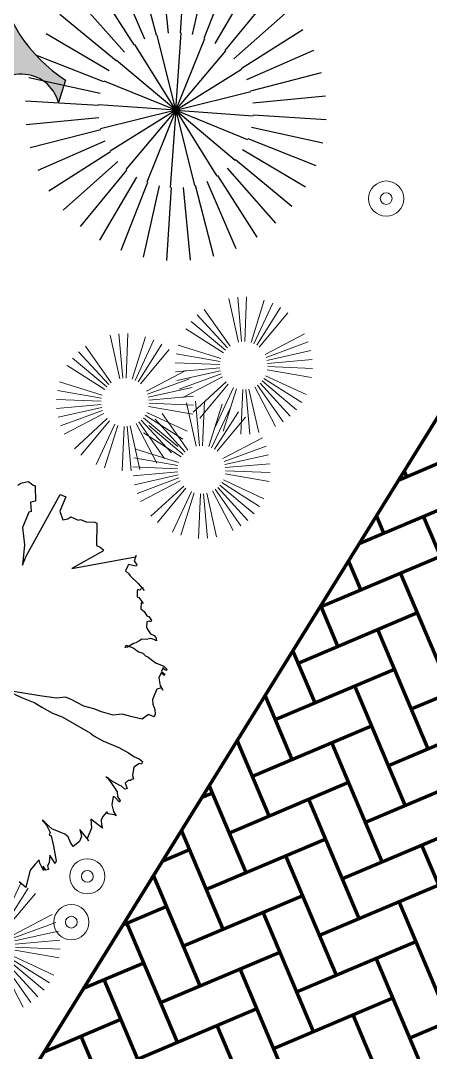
# Model space of a CAD drawing. Header units: millimetres. Extents: x 111 to 1506, y 14 to 566.
# Drawn here: x 223.723 to 225.47, y 174.241 to 178.639 of the extents above; entities that cross this region are included whole.
import ezdxf

# ---------------------------------------------------------------- set-up
doc = ezdxf.new("R2010")
doc.units = ezdxf.units.MM
for name, color, linetype, lineweight in [('Car', 222, 'Continuous', 13), ('G', 254, 'Continuous', 5), ('PALMERAS114', 114, 'Continuous', 5)]:
    doc.layers.add(name, color=color, linetype=linetype, lineweight=lineweight)
doc.layers.add('fer', color=8, linetype='Continuous')
doc.layers.add('FURN', color=253, linetype='Continuous')
doc.styles.add('ATTR', font='romans.shx', dxfattribs={"width": 0.8, "height": 2.52})

# ---------------------------------------------------------------- blocks, each defined once
blk = doc.blocks.new('abri')
at = {"layer": 'FURN'}
blk.add_hatch(color=256, dxfattribs=at).paths.add_polyline_path([(1541.4483, 14.7988), (1541.5053, 14.8935, -0.755152), (1541.367, 15.2521), (1541.2444, 15.2412, -0.169075), (1540.9762, 14.779), (1540.8625, 14.6983), (1540.9211, 14.6158, -0.248562)])
for p, q in [((1541.1067, 16.2315), (1541.0433, 16.6068)), ((1541.1698, 16.2371), (1541.1659, 16.6177)), ((1541.233, 16.2328), (1541.2887, 16.6093)), ((1541.0453, 16.2161), (1540.9239, 16.5768)), ((1541.2947, 16.2186), (1541.4086, 16.5818)), ((1540.987, 16.1912), (1540.8107, 16.5286)), ((1541.3535, 16.195), (1541.5228, 16.5359)), ((1540.9334, 16.1576), (1540.7065, 16.4632)), ((1541.4078, 16.1625), (1541.6284, 16.4727)), ((1541.4564, 16.1218), (1541.7228, 16.3937)), ((1540.8856, 16.1159), (1540.6137, 16.3823)), ((1540.845, 16.0673), (1540.5348, 16.2879)), ((1541.4981, 16.0741), (1541.8037, 16.301)), ((1540.8125, 16.013), (1540.4715, 16.1823)), ((1541.5317, 16.0204), (1541.8691, 16.1967)), ((1540.7888, 15.9542), (1540.4256, 16.0681)), ((1541.5566, 15.9622), (1541.9173, 16.0835)), ((1541.572, 15.9007), (1541.9473, 15.9642)), ((1540.7747, 15.8925), (1540.3981, 15.9482)), ((1540.7704, 15.8293), (1540.3897, 15.8254)), ((1541.5776, 15.8376), (1541.9582, 15.8416)), ((1540.776, 15.7662), (1540.4007, 15.7028)), ((1541.5733, 15.7745), (1541.9498, 15.7188)), ((1540.7914, 15.7048), (1540.4306, 15.5834)), ((1541.5591, 15.7127), (1541.9223, 15.5988)), ((1540.8162, 15.6465), (1540.4789, 15.4702)), ((1541.5355, 15.6539), (1541.8764, 15.4846)), ((1540.8499, 15.5929), (1540.5443, 15.366)), ((1541.503, 15.5996), (1541.8132, 15.3791)), ((1540.8915, 15.5451), (1540.6252, 15.2732)), ((1541.4623, 15.551), (1541.7343, 15.2847)), ((1540.9401, 15.5045), (1540.7196, 15.1942)), ((1541.4146, 15.5094), (1541.6415, 15.2038)), ((1540.9945, 15.472), (1540.8252, 15.131)), ((1541.0532, 15.4483), (1540.9393, 15.0851)), ((1541.115, 15.4342), (1541.0593, 15.0576)), ((1541.1781, 15.4299), (1541.1821, 15.0492)), ((1541.2412, 15.4355), (1541.3047, 15.0601)), ((1541.3027, 15.4509), (1541.424, 15.0901)), ((1541.3609, 15.4757), (1541.5372, 15.1384)), ((1541.2444, 15.2412), (1541.367, 15.2521))]:
    blk.add_line(p, q, dxfattribs=at)
at = {"layer": 'FURN', "color": 62}
for q in [(1541.174, 16.2371), (1541.0492, 16.2174), (1541.2987, 16.2174), (1540.9367, 16.16), (1541.4112, 16.16), (1540.8474, 16.0707), (1541.5005, 16.0707), (1540.7901, 15.9582), (1541.5579, 15.9582), (1540.7703, 15.8335), (1540.7901, 15.7087), (1540.8474, 15.5962), (1540.9367, 15.5069), (1541.0492, 15.4496), (1541.5776, 15.8335), (1541.174, 15.4298), (1541.2987, 15.4496), (1541.4112, 15.5069), (1541.5005, 15.5962), (1541.5579, 15.7087)]:
    blk.add_line((1541.174, 15.8335), q, dxfattribs=at)
at = {"layer": 'FURN'}
for centre, radius, start, end in [((1540.4465, 15.3953), 0.8127, 301.6104, 349.0648), ((1541.4872, 15.0925), 0.1998, 126.9755, 275.2089)]:
    blk.add_arc(centre, radius, start, end, dxfattribs=at)
blk = doc.blocks.new('EVG7')
for p, q in [((-9.21, 18.3), (-24.14, 54.35)), ((-6.59, 19.1), (-16.71, 56.87)), ((-3.91, 19.67), (-9.01, 58.4)), ((1.55, 19.67), (6.65, 58.4)), ((4.23, 19.1), (14.35, 56.87)), ((6.85, 18.3), (21.78, 54.35)), ((-13.82, 15.38), (-37.7, 46.51)), ((-11.62, 16.99), (-31.18, 50.87)), ((9.26, 16.99), (28.82, 50.87)), ((-16, 13.74), (-43.6, 41.34)), ((-17.84, 11.7), (-48.78, 35.44)), ((15.48, 11.7), (46.42, 35.44)), ((17.04, 9.43), (50.78, 28.91)), ((-20.59, 6.96), (-56.61, 21.87)), ((18.24, 6.96), (54.25, 21.87)), ((-21.61, 4.39), (-59.13, 14.44)), ((19.8, 1.68), (58.31, 6.74)), ((-22.19, -1.09), (-61.18, -1.09)), ((-22.16, -3.85), (-60.66, -8.92)), ((19.25, -6.56), (56.78, -16.62)), ((19.8, -3.85), (58.31, -8.92)), ((19.83, -1.09), (58.82, -1.09)), ((-20.59, -9.13), (-56.61, -24.05)), ((-19.4, -11.61), (-53.14, -31.09)), ((-17.84, -13.87), (-48.78, -37.61)), ((-13.82, -17.56), (-37.7, -48.69)), ((11.46, -17.56), (35.35, -48.69)), ((13.64, -15.91), (41.25, -43.51)), ((15.48, -13.87), (46.42, -37.61)), ((-11.62, -19.17), (-31.18, -53.05)), ((-9.21, -20.47), (-24.14, -56.52)), ((-6.59, -21.27), (-16.71, -59.04)), ((-3.91, -21.84), (-9.01, -60.57)), ((-1.18, -22.12), (-1.18, -61.09)), ((4.23, -21.27), (14.35, -59.04)), ((6.85, -20.47), (21.78, -56.52)), ((9.26, -19.17), (28.82, -53.05))]:
    blk.add_line(p, q)
at = {"style": 'ATTR', "width": 0.8, "flags": 9}
blk.add_attdef('ESTCODE', (0, 0), '', height=0.7, dxfattribs=at)
blk = doc.blocks.new('tr')
at = {"layer": 'fer', "color": 97}
for p, q in [((1378.7648, 206.7174), (1378.7707, 206.7347)), ((1378.7648, 206.7174), (1378.7707, 206.7347)), ((1378.7648, 206.6914), (1378.7648, 206.7174)), ((1378.7648, 206.6914), (1378.7648, 206.7174)), ((1378.7707, 206.7347), (1378.7827, 206.7347)), ((1378.7707, 206.7347), (1378.7707, 206.7347)), ((1378.7707, 206.7347), (1378.7827, 206.7347)), ((1378.7707, 206.7347), (1378.7707, 206.7347)), ((1378.7827, 206.7347), (1378.7827, 206.7261)), ((1378.7827, 206.7347), (1378.7827, 206.7261)), ((1378.7827, 206.7261), (1378.8065, 206.7087)), ((1378.7827, 206.7261), (1378.7827, 206.7261)), ((1378.7827, 206.7261), (1378.8065, 206.7087)), ((1378.7827, 206.7261), (1378.7827, 206.7261)), ((1378.8065, 206.7087), (1378.8422, 206.7174)), ((1378.8065, 206.7087), (1378.8422, 206.7174)), ((1378.8422, 206.7174), (1378.8541, 206.7261)), ((1378.8422, 206.7174), (1378.8541, 206.7261)), ((1378.8541, 206.7261), (1378.86, 206.7174)), ((1378.8541, 206.7261), (1378.8541, 206.7261)), ((1378.8541, 206.7261), (1378.86, 206.7174)), ((1378.8541, 206.7261), (1378.8541, 206.7261)), ((1378.86, 206.7174), (1378.866, 206.7174)), ((1378.86, 206.7174), (1378.866, 206.7174)), ((1378.866, 206.7174), (1378.866, 206.7087)), ((1378.866, 206.7174), (1378.866, 206.7087)), ((1378.8838, 206.7001), (1378.9017, 206.7174)), ((1378.8838, 206.7001), (1378.9017, 206.7174)), ((1378.9017, 206.7174), (1378.9076, 206.7087)), ((1378.9017, 206.7174), (1378.9076, 206.7087)), ((1379.0147, 206.7001), (1379.0266, 206.7174)), ((1379.0147, 206.7001), (1379.0266, 206.7174)), ((1379.0266, 206.7174), (1379.0266, 206.7087)), ((1379.0266, 206.7174), (1379.0266, 206.7087)), ((1378.3601, 206.6654), (1378.3661, 206.6827)), ((1378.3601, 206.6654), (1378.3661, 206.6827)), ((1378.3661, 206.6827), (1378.372, 206.6827)), ((1378.3661, 206.6827), (1378.372, 206.6827)), ((1378.372, 206.6741), (1378.3661, 206.6654)), ((1378.372, 206.6741), (1378.3661, 206.6654)), ((1378.372, 206.6827), (1378.372, 206.6741)), ((1378.372, 206.6827), (1378.372, 206.6741)), ((1378.3839, 206.6654), (1378.3899, 206.6827)), ((1378.3839, 206.6654), (1378.3899, 206.6827)), ((1378.3958, 206.6827), (1378.3899, 206.6654)), ((1378.3899, 206.6827), (1378.3958, 206.6827)), ((1378.3958, 206.6827), (1378.3899, 206.6654)), ((1378.3899, 206.6827), (1378.3958, 206.6827)), ((1378.4137, 206.6654), (1378.4434, 206.6827)), ((1378.4137, 206.6654), (1378.4434, 206.6827)), ((1378.4434, 206.6827), (1378.4494, 206.6914)), ((1378.4434, 206.6827), (1378.4494, 206.6914)), ((1378.4553, 206.7001), (1378.4494, 206.6914)), ((1378.4494, 206.6914), (1378.4553, 206.7001)), ((1378.4553, 206.7001), (1378.4494, 206.6914)), ((1378.4494, 206.6914), (1378.4553, 206.7001)), ((1378.4494, 206.6914), (1378.4613, 206.6741)), ((1378.4494, 206.6914), (1378.4613, 206.6741)), ((1378.4613, 206.6741), (1378.491, 206.6741)), ((1378.4613, 206.6741), (1378.491, 206.6741)), ((1378.491, 206.6741), (1378.5089, 206.6741)), ((1378.491, 206.6741), (1378.5089, 206.6741)), ((1378.5089, 206.6741), (1378.5268, 206.6827)), ((1378.5089, 206.6741), (1378.5268, 206.6827)), ((1378.5268, 206.6827), (1378.5446, 206.7001)), ((1378.5268, 206.6827), (1378.5446, 206.7001)), ((1378.5446, 206.7001), (1378.5625, 206.7087)), ((1378.5446, 206.7001), (1378.5625, 206.7087)), ((1378.5446, 206.7001), (1378.5446, 206.7001)), ((1378.5446, 206.7001), (1378.5446, 206.7001)), ((1378.5625, 206.7087), (1378.5744, 206.7087)), ((1378.5625, 206.7087), (1378.5625, 206.7087)), ((1378.5625, 206.7087), (1378.5744, 206.7087)), ((1378.5625, 206.7087), (1378.5625, 206.7087)), ((1378.5744, 206.7087), (1378.5744, 206.6827)), ((1378.5744, 206.7087), (1378.5744, 206.7087)), ((1378.5744, 206.7087), (1378.5744, 206.6827)), ((1378.5744, 206.7087), (1378.5744, 206.7087)), ((1378.5744, 206.6827), (1378.6041, 206.6654)), ((1378.5744, 206.6827), (1378.6041, 206.6654)), ((1378.7588, 206.6654), (1378.7648, 206.6914)), ((1378.7588, 206.6654), (1378.7648, 206.6914)), ((1378.866, 206.7087), (1378.8838, 206.7001)), ((1378.866, 206.7087), (1378.8838, 206.7001)), ((1378.9017, 206.6827), (1378.8957, 206.6394)), ((1378.9017, 206.6827), (1378.8957, 206.6394)), ((1378.9076, 206.7087), (1378.9017, 206.6914)), ((1378.9076, 206.7087), (1378.9017, 206.6914)), ((1378.9017, 206.6914), (1378.9017, 206.6827)), ((1378.9017, 206.6914), (1378.9017, 206.6827)), ((1378.9195, 206.6654), (1378.9314, 206.6827)), ((1378.9195, 206.6654), (1378.9314, 206.6827)), ((1378.9314, 206.6827), (1378.9493, 206.6914)), ((1378.9314, 206.6827), (1378.9493, 206.6914)), ((1378.9493, 206.6914), (1378.9612, 206.7087)), ((1378.9493, 206.6914), (1378.9612, 206.7087)), ((1378.9671, 206.7087), (1378.9552, 206.6827)), ((1378.9671, 206.7087), (1378.9552, 206.6827)), ((1378.9552, 206.6741), (1378.9909, 206.6827)), ((1378.9552, 206.6827), (1378.9552, 206.6741)), ((1378.9552, 206.6741), (1378.9909, 206.6827)), ((1378.9552, 206.6827), (1378.9552, 206.6741)), ((1378.9612, 206.7087), (1378.9671, 206.7087)), ((1378.9612, 206.7087), (1378.9671, 206.7087)), ((1378.9909, 206.6827), (1379.0147, 206.7001)), ((1378.9909, 206.6827), (1379.0147, 206.7001)), ((1379.0266, 206.7087), (1379.0326, 206.6827)), ((1379.0266, 206.7087), (1379.0326, 206.6827)), ((1379.0326, 206.6827), (1379.0266, 206.6741)), ((1379.0326, 206.6827), (1379.0266, 206.6741)), ((1379.0266, 206.6741), (1379.0505, 206.6654)), ((1379.0266, 206.6741), (1379.0505, 206.6654)), ((1379.0683, 206.6654), (1379.0862, 206.6741)), ((1379.0683, 206.6654), (1379.0862, 206.6741)), ((1379.0981, 206.6827), (1379.0802, 206.6221)), ((1379.0981, 206.6827), (1379.0802, 206.6221)), ((1379.0862, 206.6741), (1379.0981, 206.6827)), ((1379.0862, 206.6741), (1379.0981, 206.6827)), ((1378.3542, 206.6047), (1378.3601, 206.6307)), ((1378.3542, 206.6047), (1378.3601, 206.6307)), ((1378.3601, 206.6394), (1378.3601, 206.6654)), ((1378.3601, 206.6394), (1378.3601, 206.6654)), ((1378.3601, 206.6307), (1378.3601, 206.6394)), ((1378.3601, 206.6307), (1378.3601, 206.6394)), ((1378.3661, 206.6654), (1378.372, 206.6654)), ((1378.3661, 206.6654), (1378.372, 206.6654)), ((1378.372, 206.6654), (1378.3839, 206.6654)), ((1378.372, 206.6654), (1378.3839, 206.6654)), ((1378.3899, 206.6654), (1378.4137, 206.6654)), ((1378.3899, 206.6654), (1378.4137, 206.6654)), ((1378.6041, 206.6654), (1378.6101, 206.6221)), ((1378.6041, 206.6654), (1378.6101, 206.6221)), ((1378.7529, 206.6221), (1378.7588, 206.6654)), ((1378.7529, 206.6221), (1378.7588, 206.6654)), ((1378.8898, 206.6221), (1378.9195, 206.6654)), ((1378.8898, 206.6221), (1378.9195, 206.6654)), ((1378.8957, 206.6394), (1378.8898, 206.6134)), ((1378.8957, 206.6394), (1378.8898, 206.6134)), ((1379.0505, 206.6654), (1379.0683, 206.6654)), ((1379.0505, 206.6654), (1379.0683, 206.6654)), ((1379.0802, 206.6221), (1379.1159, 206.6394)), ((1379.0802, 206.6221), (1379.1159, 206.6394)), ((1379.1159, 206.6394), (1379.1635, 206.6394)), ((1379.1159, 206.6394), (1379.1635, 206.6394)), ((1379.1635, 206.6394), (1379.1397, 206.5961)), ((1379.1635, 206.6394), (1379.1397, 206.5961)), ((1379.1695, 206.6481), (1379.1635, 206.6394)), ((1379.1635, 206.6394), (1379.1695, 206.6481)), ((1379.1695, 206.6481), (1379.1635, 206.6394)), ((1379.1635, 206.6394), (1379.1695, 206.6481)), ((1378.253, 206.5788), (1378.259, 206.5874)), ((1378.253, 206.5788), (1378.259, 206.5874)), ((1378.259, 206.5874), (1378.2709, 206.5961)), ((1378.259, 206.5874), (1378.2709, 206.5961)), ((1378.259, 206.5874), (1378.259, 206.5874)), ((1378.259, 206.5874), (1378.259, 206.5874)), ((1378.2709, 206.5961), (1378.2709, 206.5874)), ((1378.2709, 206.5961), (1378.2709, 206.5874)), ((1378.2709, 206.5874), (1378.2709, 206.5788)), ((1378.2709, 206.5874), (1378.2709, 206.5788)), ((1378.3482, 206.5874), (1378.3542, 206.6047)), ((1378.3482, 206.5874), (1378.3542, 206.6047)), ((1378.3482, 206.5788), (1378.3482, 206.5874)), ((1378.3482, 206.5788), (1378.3482, 206.5874)), ((1378.6101, 206.6221), (1378.616, 206.5788)), ((1378.6101, 206.6221), (1378.616, 206.5788)), ((1378.7529, 206.5441), (1378.7529, 206.6221)), ((1378.7529, 206.5441), (1378.7529, 206.6221)), ((1378.8898, 206.6134), (1378.8898, 206.6221)), ((1378.8898, 206.6134), (1378.8898, 206.6221)), ((1379.1397, 206.5961), (1379.1635, 206.6134)), ((1379.1397, 206.5961), (1379.1635, 206.6134)), ((1379.1635, 206.6134), (1379.1754, 206.6134)), ((1379.1635, 206.6134), (1379.1754, 206.6134)), ((1379.1754, 206.6134), (1379.1873, 206.6134)), ((1379.1754, 206.6134), (1379.1873, 206.6134)), ((1379.1873, 206.6134), (1379.2171, 206.5961)), ((1379.1873, 206.6134), (1379.2171, 206.5961)), ((1379.2111, 206.5874), (1379.2052, 206.5788)), ((1379.2111, 206.5874), (1379.2052, 206.5788)), ((1379.2171, 206.5961), (1379.2111, 206.5874)), ((1379.2171, 206.5961), (1379.2111, 206.5874)), ((1378.1935, 206.5354), (1378.1994, 206.5441)), ((1378.1935, 206.5354), (1378.1994, 206.5441)), ((1378.1994, 206.5441), (1378.2054, 206.5441)), ((1378.1994, 206.5441), (1378.2054, 206.5441)), ((1378.2054, 206.5441), (1378.2054, 206.5354)), ((1378.2054, 206.5441), (1378.2054, 206.5441)), ((1378.2054, 206.5441), (1378.2054, 206.5354)), ((1378.2054, 206.5441), (1378.2054, 206.5441)), ((1378.2351, 206.5354), (1378.2411, 206.5441)), ((1378.2351, 206.5354), (1378.2411, 206.5441)), ((1378.2411, 206.5441), (1378.2471, 206.5528)), ((1378.2411, 206.5441), (1378.2471, 206.5528)), ((1378.2471, 206.5528), (1378.253, 206.5614)), ((1378.2471, 206.5528), (1378.253, 206.5614)), ((1378.253, 206.5614), (1378.253, 206.5788)), ((1378.253, 206.5614), (1378.253, 206.5788)), ((1378.2709, 206.5788), (1378.2709, 206.5701)), ((1378.2709, 206.5788), (1378.2709, 206.5788)), ((1378.2709, 206.5788), (1378.2709, 206.5701)), ((1378.2709, 206.5788), (1378.2709, 206.5788)), ((1378.2709, 206.5701), (1378.2828, 206.5528)), ((1378.2709, 206.5701), (1378.2828, 206.5528)), ((1378.2828, 206.5528), (1378.2887, 206.5354)), ((1378.2828, 206.5528), (1378.2887, 206.5354)), ((1378.3423, 206.5614), (1378.3482, 206.5788)), ((1378.3423, 206.5614), (1378.3482, 206.5788)), ((1378.3423, 206.5441), (1378.3423, 206.5614)), ((1378.3423, 206.5441), (1378.3423, 206.5614)), ((1378.3423, 206.5441), (1378.3423, 206.5441)), ((1378.3423, 206.5354), (1378.3423, 206.5441)), ((1378.3423, 206.5441), (1378.3423, 206.5441)), ((1378.3423, 206.5354), (1378.3423, 206.5441)), ((1378.616, 206.5788), (1378.6339, 206.5441)), ((1378.616, 206.5788), (1378.6339, 206.5441)), ((1378.6339, 206.5441), (1378.6398, 206.4921)), ((1378.6339, 206.5441), (1378.6398, 206.4921)), ((1378.7469, 206.5008), (1378.7529, 206.5441)), ((1378.7469, 206.5008), (1378.7529, 206.5441)), ((1379.1873, 206.5614), (1379.1814, 206.5441)), ((1379.1873, 206.5614), (1379.1814, 206.5441)), ((1379.1814, 206.5441), (1379.1814, 206.5181)), ((1379.1814, 206.5441), (1379.1814, 206.5181)), ((1379.2052, 206.5788), (1379.1873, 206.5614)), ((1379.2052, 206.5788), (1379.1873, 206.5614)), ((1379.2468, 206.5181), (1379.3004, 206.5528)), ((1379.2468, 206.5181), (1379.3004, 206.5528)), ((1379.3123, 206.5528), (1379.2885, 206.5181)), ((1379.3123, 206.5528), (1379.2885, 206.5181)), ((1379.3004, 206.5528), (1379.3123, 206.5528)), ((1379.3004, 206.5528), (1379.3123, 206.5528)), ((1379.3123, 206.5528), (1379.3123, 206.5528)), ((1379.3123, 206.5528), (1379.3123, 206.5528)), ((1378.1697, 206.4834), (1378.1756, 206.5008)), ((1378.1697, 206.4834), (1378.1756, 206.5008)), ((1378.1756, 206.5008), (1378.1875, 206.5181)), ((1378.1756, 206.5008), (1378.1875, 206.5181)), ((1378.1875, 206.5268), (1378.1935, 206.5354)), ((1378.1875, 206.5268), (1378.1935, 206.5354)), ((1378.1875, 206.5181), (1378.1875, 206.5268)), ((1378.1875, 206.5181), (1378.1875, 206.5268)), ((1378.2054, 206.5354), (1378.2113, 206.5268)), ((1378.2054, 206.5354), (1378.2054, 206.5354)), ((1378.2054, 206.5354), (1378.2113, 206.5268)), ((1378.2054, 206.5354), (1378.2054, 206.5354)), ((1378.2113, 206.5268), (1378.2351, 206.5354)), ((1378.2113, 206.5268), (1378.2351, 206.5354)), ((1378.2351, 206.5354), (1378.2351, 206.5354)), ((1378.2351, 206.5354), (1378.2351, 206.5354)), ((1378.2887, 206.5354), (1378.3006, 206.5268)), ((1378.2887, 206.5354), (1378.3006, 206.5268)), ((1378.3006, 206.5268), (1378.3125, 206.5181)), ((1378.3006, 206.5268), (1378.3125, 206.5181)), ((1378.3125, 206.5181), (1378.3185, 206.5094)), ((1378.3125, 206.5181), (1378.3185, 206.5094)), ((1378.3185, 206.5094), (1378.3423, 206.4921)), ((1378.3185, 206.5094), (1378.3423, 206.4921)), ((1378.3363, 206.5181), (1378.3423, 206.5354)), ((1378.3363, 206.5181), (1378.3423, 206.5354)), ((1378.3363, 206.4834), (1378.3363, 206.5181)), ((1378.3363, 206.4834), (1378.3363, 206.5181)), ((1378.741, 206.4834), (1378.7469, 206.5008)), ((1378.741, 206.4834), (1378.7469, 206.5008)), ((1379.1814, 206.5181), (1379.1814, 206.4921)), ((1379.1814, 206.5181), (1379.1814, 206.4921)), ((1379.2111, 206.4921), (1379.2468, 206.5181)), ((1379.2111, 206.4921), (1379.2468, 206.5181)), ((1379.2468, 206.5181), (1379.2468, 206.5181)), ((1379.2468, 206.5181), (1379.2468, 206.5181)), ((1379.2885, 206.5181), (1379.3182, 206.5268)), ((1379.2885, 206.5181), (1379.3182, 206.5268)), ((1379.2885, 206.5181), (1379.2885, 206.5181)), ((1379.2885, 206.5181), (1379.2885, 206.5181)), ((1379.3182, 206.5268), (1379.3361, 206.5268)), ((1379.3182, 206.5268), (1379.3361, 206.5268)), ((1379.3361, 206.5268), (1379.348, 206.5354)), ((1379.3361, 206.5268), (1379.348, 206.5354)), ((1379.3599, 206.5181), (1379.3361, 206.4921)), ((1379.3599, 206.5181), (1379.3361, 206.4921)), ((1379.354, 206.5268), (1379.3421, 206.5094)), ((1379.354, 206.5268), (1379.3421, 206.5094)), ((1379.3421, 206.5094), (1379.3599, 206.5181)), ((1379.3421, 206.5094), (1379.3599, 206.5181)), ((1379.348, 206.5354), (1379.354, 206.5268)), ((1379.348, 206.5354), (1379.354, 206.5268)), ((1378.0745, 206.4314), (1378.0923, 206.4661)), ((1378.0745, 206.4314), (1378.0923, 206.4661)), ((1378.0804, 206.4574), (1378.0983, 206.4488)), ((1378.0804, 206.4574), (1378.0983, 206.4488)), ((1378.128, 206.4574), (1378.1399, 206.4748)), ((1378.128, 206.4574), (1378.1399, 206.4748)), ((1378.128, 206.4574), (1378.128, 206.4574)), ((1378.128, 206.4574), (1378.128, 206.4574)), ((1378.128, 206.4574), (1378.128, 206.4574)), ((1378.128, 206.4488), (1378.128, 206.4574)), ((1378.128, 206.4574), (1378.128, 206.4574)), ((1378.128, 206.4574), (1378.128, 206.4574)), ((1378.128, 206.4574), (1378.128, 206.4574)), ((1378.128, 206.4488), (1378.128, 206.4574)), ((1378.1399, 206.4748), (1378.1459, 206.4834)), ((1378.1399, 206.4748), (1378.1459, 206.4834)), ((1378.1399, 206.4748), (1378.1399, 206.4748)), ((1378.1399, 206.4748), (1378.1399, 206.4748)), ((1378.1459, 206.4748), (1378.1697, 206.4834)), ((1378.1459, 206.4834), (1378.1459, 206.4748)), ((1378.1459, 206.4748), (1378.1697, 206.4834)), ((1378.1459, 206.4834), (1378.1459, 206.4748)), ((1378.3363, 206.4834), (1378.3363, 206.4834)), ((1378.3482, 206.4834), (1378.3363, 206.4834)), ((1378.3363, 206.4834), (1378.3363, 206.4834)), ((1378.3482, 206.4834), (1378.3363, 206.4834)), ((1378.3423, 206.4921), (1378.3482, 206.4834)), ((1378.3423, 206.4921), (1378.3482, 206.4834)), ((1378.6398, 206.4921), (1378.6398, 206.4574)), ((1378.6398, 206.4921), (1378.6398, 206.4574)), ((1378.6398, 206.4574), (1378.6458, 206.4141)), ((1378.6398, 206.4574), (1378.6458, 206.4141)), ((1378.7231, 206.3448), (1378.741, 206.4834)), ((1378.7231, 206.3448), (1378.741, 206.4834)), ((1379.1754, 206.4661), (1379.1635, 206.4401)), ((1379.1754, 206.4661), (1379.1635, 206.4401)), ((1379.1635, 206.4314), (1379.1754, 206.4574)), ((1379.1635, 206.4314), (1379.1754, 206.4574)), ((1379.1754, 206.4574), (1379.1992, 206.4834)), ((1379.1814, 206.4834), (1379.1754, 206.4661)), ((1379.1754, 206.4574), (1379.1992, 206.4834)), ((1379.1814, 206.4834), (1379.1754, 206.4661)), ((1379.1754, 206.4661), (1379.1754, 206.4661)), ((1379.1754, 206.4661), (1379.1754, 206.4661)), ((1379.1814, 206.4921), (1379.1814, 206.4834)), ((1379.1814, 206.4921), (1379.1814, 206.4834)), ((1379.1992, 206.4834), (1379.2111, 206.4834)), ((1379.1992, 206.4834), (1379.2111, 206.4834)), ((1379.2111, 206.4834), (1379.2111, 206.4921)), ((1379.2111, 206.4834), (1379.2111, 206.4921)), ((1379.3361, 206.4921), (1379.3242, 206.4834)), ((1379.3361, 206.4921), (1379.3242, 206.4834)), ((1379.3242, 206.4834), (1379.348, 206.4748)), ((1379.3242, 206.4834), (1379.348, 206.4748)), ((1379.348, 206.4748), (1379.3778, 206.4661)), ((1379.348, 206.4748), (1379.3778, 206.4661)), ((1379.3778, 206.4661), (1379.3897, 206.4661)), ((1379.3778, 206.4661), (1379.3897, 206.4661)), ((1379.3897, 206.4661), (1379.4551, 206.4748)), ((1379.3897, 206.4661), (1379.4551, 206.4748)), ((1379.4551, 206.4748), (1379.4432, 206.4401)), ((1379.4551, 206.4748), (1379.4432, 206.4401)), ((1379.4551, 206.4748), (1379.4551, 206.4748)), ((1379.4551, 206.4748), (1379.4551, 206.4748)), ((1378.0566, 206.3881), (1378.0745, 206.4314)), ((1378.0566, 206.3881), (1378.0745, 206.4314)), ((1378.0983, 206.4488), (1378.0983, 206.4401)), ((1378.0983, 206.4488), (1378.0983, 206.4488)), ((1378.0983, 206.4488), (1378.0983, 206.4401)), ((1378.0983, 206.4488), (1378.0983, 206.4488)), ((1378.0983, 206.4401), (1378.1042, 206.4401)), ((1378.0983, 206.4401), (1378.0983, 206.4401)), ((1378.0983, 206.4401), (1378.1042, 206.4401)), ((1378.0983, 206.4401), (1378.0983, 206.4401)), ((1378.1042, 206.4401), (1378.128, 206.4488)), ((1378.1042, 206.4401), (1378.128, 206.4488)), ((1378.6458, 206.4141), (1378.6398, 206.3534)), ((1378.6458, 206.4141), (1378.6398, 206.3534)), ((1379.1635, 206.4401), (1379.1635, 206.4314)), ((1379.1635, 206.4401), (1379.1635, 206.4314)), ((1377.9674, 206.3794), (1377.9912, 206.3794)), ((1377.9733, 206.3794), (1377.9674, 206.3794)), ((1377.9674, 206.3794), (1377.9912, 206.3794)), ((1377.9733, 206.3794), (1377.9674, 206.3794)), ((1378.1221, 206.1455), (1377.9733, 206.3794)), ((1378.1221, 206.1455), (1377.9733, 206.3794)), ((1377.9912, 206.3794), (1378.0031, 206.3968)), ((1377.9912, 206.3794), (1378.0031, 206.3968)), ((1378.0031, 206.3968), (1378.009, 206.3968)), ((1378.0031, 206.3968), (1378.009, 206.3968)), ((1378.009, 206.3968), (1378.015, 206.3621)), ((1378.009, 206.3968), (1378.015, 206.3621)), ((1378.015, 206.3621), (1378.0209, 206.3621)), ((1378.015, 206.3621), (1378.0209, 206.3621)), ((1378.0209, 206.3621), (1378.0447, 206.3621)), ((1378.0209, 206.3621), (1378.0447, 206.3621)), ((1378.0447, 206.3621), (1378.0507, 206.3794)), ((1378.0447, 206.3621), (1378.0507, 206.3794)), ((1378.0507, 206.3794), (1378.0566, 206.3881)), ((1378.0507, 206.3794), (1378.0566, 206.3881)), ((1378.0566, 206.3881), (1378.0566, 206.3881)), ((1378.0566, 206.3881), (1378.0566, 206.3881)), ((1378.6398, 206.3534), (1378.6398, 206.3274)), ((1378.6398, 206.3534), (1378.6398, 206.3274)), ((1378.6398, 206.3274), (1378.6577, 206.2928)), ((1378.6398, 206.3274), (1378.6577, 206.2928)), ((1378.7231, 206.3014), (1378.7231, 206.3448)), ((1378.7231, 206.3014), (1378.7231, 206.3448)), ((1378.6577, 206.2928), (1378.6755, 206.2235)), ((1378.6577, 206.2928), (1378.6755, 206.2235)), ((1378.7172, 206.2495), (1378.7231, 206.3014)), ((1378.7172, 206.2495), (1378.7231, 206.3014)), ((1377.9912, 206.2235), (1377.9971, 206.2408)), ((1377.9912, 206.2235), (1377.9971, 206.2408)), ((1377.9971, 206.2408), (1378.0031, 206.2408)), ((1377.9971, 206.2408), (1378.0031, 206.2408)), ((1378.0031, 206.2408), (1378.1221, 206.1455)), ((1378.0031, 206.2408), (1378.1221, 206.1455)), ((1378.7112, 206.2148), (1378.7172, 206.2495)), ((1378.7112, 206.2148), (1378.7172, 206.2495)), ((1377.9019, 206.1715), (1377.9912, 206.2061)), ((1377.9019, 206.1715), (1377.9912, 206.2061)), ((1377.9912, 206.2061), (1377.9912, 206.2235)), ((1377.9912, 206.2061), (1377.9912, 206.2235)), ((1378.6755, 206.2235), (1378.6934, 206.1455)), ((1378.6755, 206.2235), (1378.6934, 206.1455)), ((1378.7112, 206.1541), (1378.7112, 206.2148)), ((1378.7112, 206.1541), (1378.7112, 206.2148)), ((1377.9019, 206.1628), (1377.9019, 206.1715)), ((1377.9019, 206.1628), (1377.9019, 206.1715)), ((1377.9138, 206.1281), (1377.9019, 206.1628)), ((1377.9138, 206.1281), (1377.9019, 206.1628)), ((1378.6934, 206.1455), (1378.7053, 206.0935)), ((1378.6934, 206.1455), (1378.7053, 206.0935)), ((1378.7053, 206.0501), (1378.7112, 206.1541)), ((1378.7053, 206.0501), (1378.7112, 206.1541)), ((1377.9138, 206.1021), (1377.9138, 206.1281)), ((1377.9138, 206.1021), (1377.9138, 206.1281)), ((1377.9197, 206.0935), (1377.9138, 206.1021)), ((1377.9197, 206.0935), (1377.9138, 206.1021)), ((1377.9197, 206.0588), (1377.9197, 206.0935)), ((1377.9197, 206.0588), (1377.9197, 206.0935)), ((1377.9316, 206.0501), (1377.9197, 206.0588)), ((1377.9316, 206.0501), (1377.9197, 206.0588)), ((1377.9138, 206.0068), (1377.9435, 206.0328)), ((1377.9138, 206.0068), (1377.9435, 206.0328)), ((1377.9435, 206.0328), (1377.9316, 206.0501)), ((1377.9435, 206.0328), (1377.9316, 206.0501)), ((1377.8483, 206.0068), (1377.9138, 206.0068)), ((1377.8483, 206.0068), (1377.9138, 206.0068)), ((1377.8483, 206.0068), (1377.8483, 206.0068)), ((1377.8483, 205.9808), (1377.8483, 206.0068)), ((1377.8483, 206.0068), (1377.8483, 206.0068)), ((1377.8483, 205.9808), (1377.8483, 206.0068)), ((1378.1459, 205.9462), (1377.8483, 205.9808)), ((1378.1459, 205.9462), (1377.8483, 205.9808)), ((1377.8483, 205.9808), (1377.8483, 205.9808)), ((1377.8483, 205.9808), (1377.8483, 205.9808)), ((1378.1042, 205.9202), (1378.1875, 205.9462)), ((1378.1042, 205.9202), (1378.1875, 205.9462)), ((1378.1875, 205.9462), (1378.1459, 205.9462)), ((1378.1875, 205.9462), (1378.1459, 205.9462)), ((1377.8543, 205.8682), (1377.9138, 205.8942)), ((1377.8543, 205.8682), (1377.9138, 205.8942)), ((1377.9138, 205.8942), (1377.9257, 205.8768)), ((1377.9138, 205.8942), (1377.9257, 205.8768)), ((1377.9257, 205.8768), (1377.9614, 205.8942)), ((1377.9257, 205.8768), (1377.9614, 205.8942)), ((1377.9614, 205.8942), (1377.9674, 205.8855)), ((1377.9614, 205.8942), (1377.9674, 205.8855)), ((1377.9674, 205.8855), (1377.9912, 205.8855)), ((1377.9674, 205.8855), (1377.9912, 205.8855)), ((1377.9912, 205.8855), (1378.0388, 205.8855)), ((1377.9912, 205.8855), (1378.0388, 205.8855)), ((1378.0388, 205.8855), (1378.1042, 205.9202)), ((1378.0388, 205.8855), (1378.1042, 205.9202)), ((1377.8483, 205.8422), (1377.8543, 205.8595)), ((1377.8483, 205.8422), (1377.8543, 205.8595)), ((1377.8483, 205.8335), (1377.8483, 205.8422)), ((1377.8483, 205.8335), (1377.8483, 205.8422)), ((1377.8543, 205.8682), (1377.8543, 205.8682)), ((1377.8543, 205.8595), (1377.8543, 205.8682)), ((1377.8543, 205.8682), (1377.8543, 205.8682)), ((1377.8543, 205.8595), (1377.8543, 205.8682)), ((1377.8662, 205.8075), (1377.8483, 205.8335)), ((1377.8662, 205.8075), (1377.8483, 205.8335)), ((1377.8781, 205.7988), (1377.8662, 205.8075)), ((1377.8781, 205.7988), (1377.8662, 205.8075))]:
    blk.add_line(p, q, dxfattribs=at)

msp = doc.modelspace()

# ---------------------------------------------------------------- hatches: boundary and pattern name
at = {"layer": 'G', "lineweight": 100, "ltscale": 1000}
h = msp.add_hatch(dxfattribs=at)
h.set_pattern_fill('AR-HBONE', color=256, scale=0.046, angle=-22.08523, style=0)
h.set_pattern_definition([(22.914772, (777.23143, 1670.63463), (0.097837146, 0.241122153), [0.552, -0.184]), (112.914772, (777.40091, 1670.70627), (0.097837146, 0.241122153), [0.552, -0.184])])
edge = h.paths.add_edge_path()
edge.add_line((221.74739, 201.07699), (222.24177, 203.56684))
edge.add_line((222.24177, 203.56684), (283.25265, 176.18215))
edge.add_line((283.25265, 176.18215), (282.61554, 174.27589))
edge.add_line((282.61554, 174.27589), (222.04443, 201.46319))

# ---------------------------------------------------------------- linework, layer by layer
at = {"lineweight": 211, "ltscale": 1000}
msp.add_line((216.07367, 161.74658), (229.32999, 183.12471), dxfattribs=at)
at = {"lineweight": 100, "ltscale": 1000}
msp.add_line((229.32999, 183.12471), (216.07367, 161.74658), dxfattribs=at)
msp.add_lwpolyline([(216.07367, 161.74658), (215.98876, 161.8491), (221.75725, 190.87038), (229.32999, 183.12471), (216.07367, 161.74658)], dxfattribs=at)
at = {"layer": 'Car'}
for centre, radius in [((225.28188, 177.88016), 0.075), ((225.28188, 177.88016), 0.025), ((224.00753, 174.99143), 0.075), ((224.00753, 174.99143), 0.025), ((223.93927, 174.79624), 0.075), ((223.93927, 174.79624), 0.025)]:
    msp.add_circle(centre, radius, dxfattribs=at)
at = {"layer": 'G', "linetype": 'Continuous', "lineweight": 100, "ltscale": 1000}
for p, q in [((225.33413, 176.68069), (225.70874, 176.83905)), ((225.36978, 176.69576), (225.35912, 176.72098)), ((225.16626, 176.40996), (225.6109, 176.59792)), ((225.27194, 176.45464), (225.24033, 176.52942)), ((225.65635, 176.01784), (225.44142, 176.52628)), ((225.00463, 176.14187), (225.51307, 176.3568)), ((225.17411, 176.21352), (225.12154, 176.33786)), ((225.55851, 175.77672), (225.34359, 176.28516)), ((224.90679, 175.90075), (225.41523, 176.11568)), ((225.07627, 175.97239), (225.00276, 176.14629)), ((225.46068, 175.5356), (225.24575, 176.04404)), ((224.97843, 175.73127), (224.88397, 175.95473)), ((225.38903, 175.70508), (225.89747, 175.92)), ((224.80895, 175.65963), (225.31739, 175.87456)), ((225.36284, 175.29448), (225.14791, 175.80291)), ((224.88059, 175.49015), (224.76519, 175.76316)), ((225.2912, 175.46395), (225.79964, 175.67888)), ((224.71111, 175.41851), (225.21955, 175.63343)), ((224.78276, 175.24903), (224.6464, 175.5716)), ((225.265, 175.05335), (225.05007, 175.56179)), ((225.19336, 175.22283), (225.7018, 175.43776)), ((224.68492, 175.00791), (224.52761, 175.38004)), ((224.61328, 175.17738), (225.12172, 175.39231)), ((224.49475, 175.32705), (224.54164, 175.34686)), ((225.16716, 174.81223), (224.95224, 175.32067)), ((224.58708, 174.76678), (224.40883, 175.18847)), ((225.09552, 174.98171), (225.60396, 175.19664)), ((224.51544, 174.93626), (225.02388, 175.15119)), ((224.32688, 175.05632), (224.4438, 175.10574)), ((225.64941, 174.61656), (225.43448, 175.125)), ((225.06933, 174.57111), (224.8544, 175.07955)), ((224.48925, 174.52566), (224.29004, 174.99691)), ((224.99768, 174.74059), (225.50612, 174.95552)), ((224.4176, 174.69514), (224.92604, 174.91007)), ((225.55157, 174.37543), (225.33664, 174.88387)), ((224.159, 174.78559), (224.34596, 174.86462)), ((224.97149, 174.32999), (224.75656, 174.83843)), ((224.39141, 174.28454), (224.17648, 174.79298)), ((224.89985, 174.49947), (225.40829, 174.71439)), ((224.31977, 174.45402), (224.82821, 174.66895)), ((223.99113, 174.51486), (224.24812, 174.6235)), ((225.45373, 174.13431), (225.23881, 174.64275)), ((224.87365, 174.08886), (224.65873, 174.5973)), ((224.29357, 174.04342), (224.07864, 174.55186)), ((225.38209, 174.30379), (225.89053, 174.51872)), ((224.80201, 174.25834), (225.31045, 174.47327)), ((224.22193, 174.2129), (224.73037, 174.42782)), ((225.3559, 173.89319), (225.14097, 174.40163)), ((223.82325, 174.24413), (224.15029, 174.38238)), ((224.77582, 173.84774), (224.56089, 174.35618)), ((224.19573, 173.80229), (223.98081, 174.31073))]:
    msp.add_line(p, q, dxfattribs=at)

# ---------------------------------------------------------------- block references
at = {"lineweight": 100, "xscale": 0.8182511777390739, "yscale": 0.8182511777390739, "zscale": 0.8182511777390739, "rotation": 247.9147716791316}
msp.add_blockref('abri', (686.5225, 1351.66513), dxfattribs=at)
at = {"lineweight": 100, "rotation": 247.9147716791316}
msp.add_blockref('tr', (551.07491, 1530.81389), dxfattribs=at)
at = {"layer": 'PALMERAS114', "extrusion": (0, 0, -1), "xscale": -0.004880888891868356, "yscale": 0.004880888891718753, "zscale": -0.004880888891868356, "rotation": 294.9205878507973}
for p in [(-224.67212, 177.17587), (-224.16582, 177.01938), (-224.49199, 176.73193), (-223.59603, 174.70151)]:
    msp.add_blockref('EVG7', p, dxfattribs=at)

doc.saveas('drawing.dxf')
